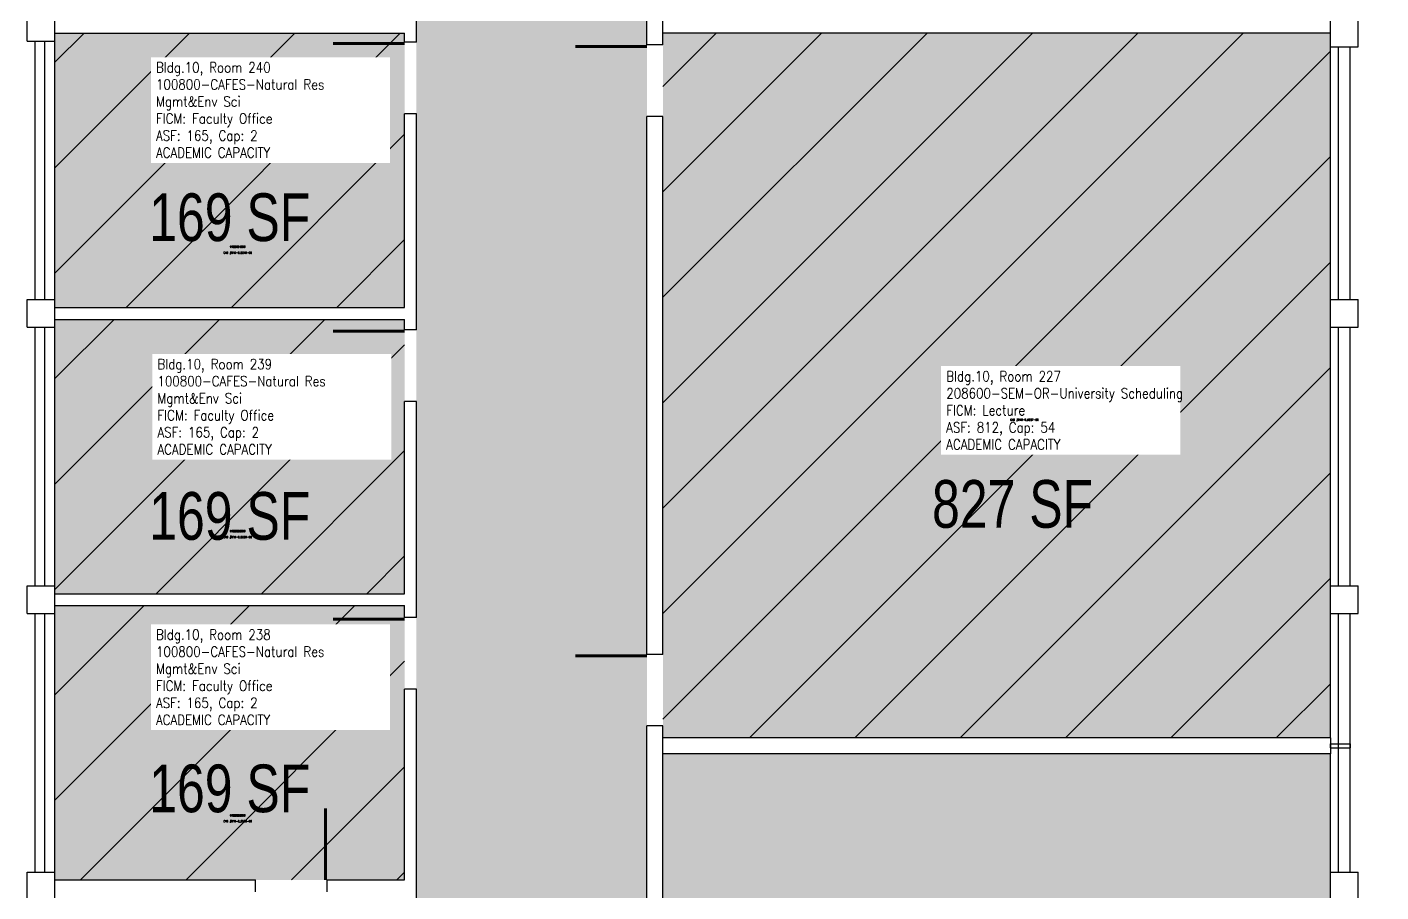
# Model space of a CAD drawing. Header units: inches. Extents: x -43 to 2568, y -133 to 3961.
# Drawn here: x 1 to 682, y 870 to 1305 of the extents above; entities that cross this region are included whole.
import ezdxf
from ezdxf.enums import TextEntityAlignment as Align

# ---------------------------------------------------------------- set-up
doc = ezdxf.new("R2010")
doc.units = ezdxf.units.IN
doc.header["$LTSCALE"] = 0.25
doc.header["$MEASUREMENT"] = 0
for name, color, linetype in [('A-DOOR', 2, 'CONTINUOUS'), ('A-GLAZ', 1, 'CONTINUOUS'), ('A-GLAZ-SILL', 2, 'CONTINUOUS'), ('A-IDEN-CNUM', 7, 'CONTINUOUS'), ('A-IDEN-RNUM', 7, 'CONTINUOUS'), ('A-IDEN-SNUM', 4, 'CONTINUOUS'), ('A-IDEN-VNUM', 4, 'CONTINUOUS'), ('A-WALL', 5, 'CONTINUOUS'), ('AREA-TEXT', 3, 'CONTINUOUS'), ('Rooms-Capacity', 4, 'CONTINUOUS'), ('Rooms-Category-Color', 7, 'CONTINUOUS'), ('Rooms-College-Color', 7, 'CONTINUOUS'), ('Rooms-Department-Color', 7, 'CONTINUOUS'), ('Rooms-Division-Color', 7, 'CONTINUOUS'), ('Rooms-Information', 7, 'CONTINUOUS')]:
    doc.layers.add(name, color=color, linetype=linetype)
doc.styles.add('AREA', font='arial.ttf', dxfattribs={"width": 0.75, "height": 24})
doc.styles.add('ROOMSNUMBER', font='txt.shx', dxfattribs={"height": 0.03})
doc.styles.add('ROOMVNUMBER', font='simplex.shx', dxfattribs={"width": 0.85})

msp = doc.modelspace()

# ---------------------------------------------------------------- hatches: boundary and pattern name
at = {"layer": 'Rooms-Capacity'}
h = msp.add_hatch(dxfattribs=at)
h.set_pattern_fill('ANSI31', color=256, scale=300, style=0)
h.paths.add_polyline_path([(191, 1164.49), (191, 1302.49), (15.01, 1302.49), (15.01, 1298.49), (15, 1298.49), (15, 1168.49), (15, 1164.49)])
h = msp.add_hatch(dxfattribs=at)
h.set_pattern_fill('ANSI31', color=256, scale=300, style=0)
h.paths.add_polyline_path([(657, 947.98), (657, 1010.49), (657, 1024.49), (657, 1154.49), (657, 1168.49), (657, 1295.49), (657, 1302.49), (321.04, 1302.49), (321.04, 947.98)])
h = msp.add_hatch(dxfattribs=at)
h.set_pattern_fill('ANSI31', color=256, scale=300, style=0)
h.paths.add_polyline_path([(191, 1020.49), (191, 1158.49), (15, 1158.49), (15, 1154.49), (15, 1154.49), (15, 1024.49), (15, 1024.49), (15, 1020.49)])
h = msp.add_hatch(dxfattribs=at)
h.set_pattern_fill('ANSI31', color=256, scale=300, style=0)
h.paths.add_polyline_path([(191, 1014.49), (15, 1014.49), (15, 1010.49), (15, 1010.49), (15, 880.49), (15, 880.49), (15, 876.49), (191, 876.49)])
at = {"layer": 'Rooms-Category-Color', "true_color": 0xadadad}
for points in [[(313, 1578.49), (313, 1957.49), (313, 2642.54), (313, 3298.54), (333, 3298.54), (333, 3434.5), (449, 3434.5), (525, 3434.5), (766, 3434.5), (1809, 3434.5), (1809, 3440.5), (1825.01, 3440.5), (1825.01, 3434.5), (2098.16, 3434.5), (2098.16, 3446.5), (2332.2, 3446.5), (2332.2, 3566.5), (1417.04, 3566.5), (1417.04, 3588.5), (1395.04, 3588.5), (1395.04, 3566.5), (1160.08, 3566.5), (693.04, 3566.5), (248.04, 3566.5), (248.04, 3711.46), (197, 3711.46), (197, 3042.51), (183, 3042.51), (183, 3020.5), (197, 3020.5), (197, 2774.46), (197, 2774.46), (197, 2465.59), (197, 2321.74), (197, 2177.59), (197, 2033.59), (197, 1926.34), (197, 1308.49), (197, 865.24), (197, 720.52), (197, 575.77), (197, 432.49), (197, 289.24), (197, 151), (197, 83.02), (197, 6), (313, 6), (313, 738.49)], [(657, 732.49), (657, 736.49), (657, 866.49), (657, 880.49), (657, 939.99), (321.04, 939.99), (321.04, 738.49), (321.04, 732.49)]]:
    msp.add_hatch(color=253, dxfattribs=at).paths.add_polyline_path(points)
at = {"layer": 'Rooms-Category-Color', "true_color": 0xfa9ba3}
for points in [[(191, 1164.49), (191, 1302.49), (15.01, 1302.49), (15.01, 1298.49), (15, 1298.49), (15, 1168.49), (15, 1164.49)], [(191, 1020.49), (191, 1158.49), (15, 1158.49), (15, 1154.49), (15, 1154.49), (15, 1024.49), (15, 1024.49), (15, 1020.49)], [(191, 1014.49), (15, 1014.49), (15, 1010.49), (15, 1010.49), (15, 880.49), (15, 880.49), (15, 876.49), (191, 876.49)]]:
    msp.add_hatch(color=241, dxfattribs=at).paths.add_polyline_path(points)
at = {"layer": 'Rooms-Category-Color', "true_color": 0xffff64}
msp.add_hatch(color=51, dxfattribs=at).paths.add_polyline_path([(657, 947.98), (657, 1010.49), (657, 1024.49), (657, 1154.49), (657, 1168.49), (657, 1295.49), (657, 1302.49), (321.04, 1302.49), (321.04, 947.98)])
at = {"layer": 'Rooms-College-Color', "true_color": 0xadadad}
for points in [[(313, 1578.49), (313, 1957.49), (313, 2642.54), (313, 3298.54), (333, 3298.54), (333, 3434.5), (449, 3434.5), (525, 3434.5), (766, 3434.5), (1809, 3434.5), (1809, 3440.5), (1825.01, 3440.5), (1825.01, 3434.5), (2098.16, 3434.5), (2098.16, 3446.5), (2332.2, 3446.5), (2332.2, 3566.5), (1417.04, 3566.5), (1417.04, 3588.5), (1395.04, 3588.5), (1395.04, 3566.5), (1160.08, 3566.5), (693.04, 3566.5), (248.04, 3566.5), (248.04, 3711.46), (197, 3711.46), (197, 3042.51), (183, 3042.51), (183, 3020.5), (197, 3020.5), (197, 2774.46), (197, 2774.46), (197, 2465.59), (197, 2321.74), (197, 2177.59), (197, 2033.59), (197, 1926.34), (197, 1308.49), (197, 865.24), (197, 720.52), (197, 575.77), (197, 432.49), (197, 289.24), (197, 151), (197, 83.02), (197, 6), (313, 6), (313, 738.49)], [(657, 732.49), (657, 736.49), (657, 866.49), (657, 880.49), (657, 939.99), (321.04, 939.99), (321.04, 738.49), (321.04, 732.49)]]:
    msp.add_hatch(color=253, dxfattribs=at).paths.add_polyline_path(points)
at = {"layer": 'Rooms-College-Color', "true_color": 0xe3c5e1}
for points in [[(191, 1164.49), (191, 1302.49), (15.01, 1302.49), (15.01, 1298.49), (15, 1298.49), (15, 1168.49), (15, 1164.49)], [(191, 1020.49), (191, 1158.49), (15, 1158.49), (15, 1154.49), (15, 1154.49), (15, 1024.49), (15, 1024.49), (15, 1020.49)], [(191, 1014.49), (15, 1014.49), (15, 1010.49), (15, 1010.49), (15, 880.49), (15, 880.49), (15, 876.49), (191, 876.49)]]:
    msp.add_hatch(color=254, dxfattribs=at).paths.add_polyline_path(points)
at = {"layer": 'Rooms-College-Color', "true_color": 0xffff64}
msp.add_hatch(color=51, dxfattribs=at).paths.add_polyline_path([(657, 947.98), (657, 1010.49), (657, 1024.49), (657, 1154.49), (657, 1168.49), (657, 1295.49), (657, 1302.49), (321.04, 1302.49), (321.04, 947.98)])
at = {"layer": 'Rooms-Department-Color', "true_color": 0xacacac}
for points in [[(313, 1578.49), (313, 1957.49), (313, 2642.54), (313, 3298.54), (333, 3298.54), (333, 3434.5), (449, 3434.5), (525, 3434.5), (766, 3434.5), (1809, 3434.5), (1809, 3440.5), (1825.01, 3440.5), (1825.01, 3434.5), (2098.16, 3434.5), (2098.16, 3446.5), (2332.2, 3446.5), (2332.2, 3566.5), (1417.04, 3566.5), (1417.04, 3588.5), (1395.04, 3588.5), (1395.04, 3566.5), (1160.08, 3566.5), (693.04, 3566.5), (248.04, 3566.5), (248.04, 3711.46), (197, 3711.46), (197, 3042.51), (183, 3042.51), (183, 3020.5), (197, 3020.5), (197, 2774.46), (197, 2774.46), (197, 2465.59), (197, 2321.74), (197, 2177.59), (197, 2033.59), (197, 1926.34), (197, 1308.49), (197, 865.24), (197, 720.52), (197, 575.77), (197, 432.49), (197, 289.24), (197, 151), (197, 83.02), (197, 6), (313, 6), (313, 738.49)], [(657, 732.49), (657, 736.49), (657, 866.49), (657, 880.49), (657, 939.99), (321.04, 939.99), (321.04, 738.49), (321.04, 732.49)]]:
    msp.add_hatch(color=253, dxfattribs=at).paths.add_polyline_path(points)
at = {"layer": 'Rooms-Department-Color', "true_color": 0xe3c5e1}
for points in [[(191, 1164.49), (191, 1302.49), (15.01, 1302.49), (15.01, 1298.49), (15, 1298.49), (15, 1168.49), (15, 1164.49)], [(191, 1020.49), (191, 1158.49), (15, 1158.49), (15, 1154.49), (15, 1154.49), (15, 1024.49), (15, 1024.49), (15, 1020.49)], [(191, 1014.49), (15, 1014.49), (15, 1010.49), (15, 1010.49), (15, 880.49), (15, 880.49), (15, 876.49), (191, 876.49)]]:
    msp.add_hatch(color=254, dxfattribs=at).paths.add_polyline_path(points)
at = {"layer": 'Rooms-Department-Color', "true_color": 0x003fff}
msp.add_hatch(color=160, dxfattribs=at).paths.add_polyline_path([(657, 947.98), (657, 1010.49), (657, 1024.49), (657, 1154.49), (657, 1168.49), (657, 1295.49), (657, 1302.49), (321.04, 1302.49), (321.04, 947.98)])
at = {"layer": 'Rooms-Division-Color', "true_color": 0xadadad}
for points in [[(313, 1578.49), (313, 1957.49), (313, 2642.54), (313, 3298.54), (333, 3298.54), (333, 3434.5), (449, 3434.5), (525, 3434.5), (766, 3434.5), (1809, 3434.5), (1809, 3440.5), (1825.01, 3440.5), (1825.01, 3434.5), (2098.16, 3434.5), (2098.16, 3446.5), (2332.2, 3446.5), (2332.2, 3566.5), (1417.04, 3566.5), (1417.04, 3588.5), (1395.04, 3588.5), (1395.04, 3566.5), (1160.08, 3566.5), (693.04, 3566.5), (248.04, 3566.5), (248.04, 3711.46), (197, 3711.46), (197, 3042.51), (183, 3042.51), (183, 3020.5), (197, 3020.5), (197, 2774.46), (197, 2774.46), (197, 2465.59), (197, 2321.74), (197, 2177.59), (197, 2033.59), (197, 1926.34), (197, 1308.49), (197, 865.24), (197, 720.52), (197, 575.77), (197, 432.49), (197, 289.24), (197, 151), (197, 83.02), (197, 6), (313, 6), (313, 738.49)], [(657, 732.49), (657, 736.49), (657, 866.49), (657, 880.49), (657, 939.99), (321.04, 939.99), (321.04, 738.49), (321.04, 732.49)]]:
    msp.add_hatch(color=253, dxfattribs=at).paths.add_polyline_path(points)
at = {"layer": 'Rooms-Division-Color', "true_color": 0xe3c5e1}
for points in [[(191, 1164.49), (191, 1302.49), (15.01, 1302.49), (15.01, 1298.49), (15, 1298.49), (15, 1168.49), (15, 1164.49)], [(191, 1020.49), (191, 1158.49), (15, 1158.49), (15, 1154.49), (15, 1154.49), (15, 1024.49), (15, 1024.49), (15, 1020.49)], [(191, 1014.49), (15, 1014.49), (15, 1010.49), (15, 1010.49), (15, 880.49), (15, 880.49), (15, 876.49), (191, 876.49)]]:
    msp.add_hatch(color=254, dxfattribs=at).paths.add_polyline_path(points)
at = {"layer": 'Rooms-Division-Color', "true_color": 0x003fff}
msp.add_hatch(color=160, dxfattribs=at).paths.add_polyline_path([(657, 947.98), (657, 1010.49), (657, 1024.49), (657, 1154.49), (657, 1168.49), (657, 1295.49), (657, 1302.49), (321.04, 1302.49), (321.04, 947.98)])

# ---------------------------------------------------------------- linework, layer by layer
at = {"layer": 'A-DOOR'}
for points in [[(191, 1297.17, 1.5, 1.5, 0), (155, 1297.17, 0, 0, 0), (155, 1297.92, 0, 0, 0.414214), (191, 1261.92, 0, 0, 0.414214)], [(313, 1295.74, 1.5, 1.5, 0), (277, 1295.74, 0, 0, 0), (277, 1296.49, 0, 0, 0.414214), (313, 1260.49, 0, 0, 0.414214)], [(191, 1152.49, 1.5, 1.5, 0), (155, 1152.49, 0, 0, 0), (155, 1153.24, 0, 0, 0.414214), (191, 1117.24, 0, 0, 0.414214)], [(191, 1007.74, 1.5, 1.5, 0), (155, 1007.74, 0, 0, 0), (155, 1008.49, 0, 0, 0.414214), (191, 972.49, 0, 0, 0.414214)], [(313, 989.23, 1.5, 1.5, 0), (277, 989.23, 0, 0, 0), (277, 989.98, 0, 0, 0.414214), (313, 953.98, 0, 0, 0.414214)], [(151.25, 876.49, 1.5, 1.5, 0), (151.25, 912.49, 0, 0, 0), (152, 912.49, 0, 0, 0.414214), (116, 876.49, 0, 0, 0.414214)]]:
    msp.add_lwpolyline(points, format="xyseb", dxfattribs=at)
at = {"layer": 'A-GLAZ'}
for p, q in [((10, 1168.49), (10, 1298.49)), ((661, 1168.49), (661, 1295.49)), ((10, 1024.49), (10, 1154.49)), ((661, 1024.49), (661, 1154.49)), ((10, 880.49), (10, 1010.49)), ((661, 880.49), (661, 1010.49)), ((661, 880.49), (661, 942.99))]:
    msp.add_line(p, q, dxfattribs=at)
at = {"layer": 'A-GLAZ-SILL'}
for p, q in [((5, 1168.49), (5, 1298.49)), ((15, 1168.49), (15, 1298.49)), ((657, 1168.49), (657, 1295.49)), ((667, 1168.49), (667, 1295.49)), ((5, 1024.49), (5, 1154.49)), ((15, 1024.49), (15, 1154.49)), ((657, 1024.49), (657, 1154.49)), ((667, 1024.49), (667, 1154.49)), ((5, 880.49), (5, 1010.49)), ((15, 880.49), (15, 1010.49)), ((657, 947.98), (657, 1010.49)), ((667, 880.49), (667, 1010.49)), ((657, 942.99), (657, 944.99)), ((657, 880.49), (657, 939.99))]:
    msp.add_line(p, q, dxfattribs=at)
at = {"layer": 'A-WALL'}
for p, q in [((1.01, 1298.49), (1.01, 1312.49)), ((15.01, 1298.49), (15.01, 1312.49)), ((197, 1297.92), (197, 1308.49)), ((313, 1296.49), (313, 1309.49)), ((321.04, 1296.49), (321.04, 1309.49)), ((657, 1295.49), (657, 1309.49)), ((671, 1295.49), (671, 1309.49)), ((15, 1302.49), (191, 1302.49)), ((191, 1297.92), (191, 1302.49)), ((657, 1302.49), (321.04, 1302.49)), ((1.01, 1298.49), (15.01, 1298.49)), ((197, 1297.92), (191, 1297.92)), ((321.04, 1296.49), (313, 1296.49)), ((657, 1295.49), (671, 1295.49)), ((191, 1164.49), (191, 1261.92)), ((197, 1261.92), (191, 1261.92)), ((197, 1153.24), (197, 1261.92)), ((321.04, 1260.49), (313, 1260.49)), ((313, 989.98), (313, 1260.49)), ((321.04, 989.98), (321.04, 1260.49)), ((1, 1154.49), (1, 1168.49)), ((1, 1168.49), (15, 1168.49)), ((15, 1154.49), (15, 1168.49)), ((657, 1154.49), (657, 1168.49)), ((657, 1168.49), (671, 1168.49)), ((671, 1154.49), (671, 1168.49)), ((15, 1164.49), (191, 1164.49)), ((15, 1158.49), (191, 1158.49)), ((191, 1153.24), (191, 1158.49)), ((1, 1154.49), (15, 1154.49)), ((197, 1153.24), (191, 1153.24)), ((657, 1154.49), (671, 1154.49)), ((191, 1020.49), (191, 1117.24)), ((197, 1117.24), (191, 1117.24)), ((197, 1008.49), (197, 1117.24)), ((1, 1024.49), (15, 1024.49)), ((1, 1010.49), (1, 1024.49)), ((15, 1010.49), (15, 1024.49)), ((657, 1010.49), (657, 1024.49)), ((657, 1024.49), (671, 1024.49)), ((671, 1010.49), (671, 1024.49)), ((15, 1020.49), (191, 1020.49)), ((1, 1010.49), (15, 1010.49)), ((15, 1014.49), (191, 1014.49)), ((191, 1008.49), (191, 1014.49)), ((657, 1010.49), (671, 1010.49)), ((197, 1008.49), (191, 1008.49)), ((321.04, 989.98), (313, 989.98)), ((191, 876.49), (191, 972.49)), ((197, 972.49), (191, 972.49)), ((197, 865.24), (197, 972.49)), ((321.04, 953.98), (313, 953.98)), ((313, 810.49), (313, 953.98)), ((321.04, 810.49), (321.04, 953.98)), ((657, 947.98), (321.04, 947.98)), ((657, 947.98), (657, 939.99)), ((657, 944.99), (667, 944.99)), ((657, 942.99), (667, 942.99)), ((667, 944.99), (667, 942.99)), ((657, 939.99), (321.04, 939.99)), ((1, 866.49), (1, 880.49)), ((1, 880.49), (15, 880.49)), ((15, 866.49), (15, 880.49)), ((657, 880.49), (671, 880.49)), ((657, 880.49), (671, 880.49)), ((657, 866.49), (657, 880.49)), ((671, 866.49), (671, 880.49)), ((15, 876.49), (116, 876.49)), ((116, 870.49), (116, 876.49)), ((152, 870.49), (152, 876.49)), ((152, 876.49), (191, 876.49))]:
    msp.add_line(p, q, dxfattribs=at)

# ---------------------------------------------------------------- texts
at = {"layer": 'A-IDEN-CNUM', "style": 'ROOMSNUMBER', "width": 0.85}
for s, p in [('CAD #010-0_0240-00', (107, 1192)), ('CAD #010-0_0227-00', (503, 1108)), ('CAD #010-0_0239-00', (107, 1049)), ('CAD #010-0_0238-00', (107, 906))]:
    msp.add_text(s, height=1, dxfattribs=at).set_placement(p, align=Align.MIDDLE_CENTER)
at = {"layer": 'A-IDEN-RNUM', "style": 'ROOMSNUMBER', "width": 0.85}
for s, p in [('0240-00', (107, 1195)), ('0227-00', (503, 1111)), ('0239-00', (107, 1052)), ('0238-00', (107, 909))]:
    msp.add_text(s, height=1, dxfattribs=at).set_placement(p, align=Align.MIDDLE_CENTER)
at = {"layer": 'A-IDEN-SNUM', "style": 'ROOMSNUMBER', "width": 0.85}
for s, p in [('0100024000', (107, 1195)), ('0100022700', (503, 1111)), ('0100023900', (107, 1052)), ('0100023800', (107, 909))]:
    msp.add_text(s, height=1, dxfattribs=at).set_placement(p, align=Align.MIDDLE_CENTER)
at = {"layer": 'A-IDEN-VNUM', "style": 'ROOMVNUMBER', "width": 0.85}
for s, p in [('240', (105.24, 1257.77)), ('239', (105.24, 1108.52)), ('227', (503, 1111)), ('238', (105.24, 972.47))]:
    msp.add_text(s, height=36, dxfattribs=at).set_placement(p, align=Align.MIDDLE_CENTER)
at = {"layer": 'AREA-TEXT', "style": 'AREA', "width": 0.75}
for s, p in [('169 SF', (103, 1209.86)), ('827 SF', (497.02, 1065.65)), ('169 SF', (103, 1059.61)), ('169 SF', (103, 922.56))]:
    msp.add_text(s, height=24, dxfattribs=at).set_placement(p, align=Align.MIDDLE_CENTER)

# ---------------------------------------------------------------- next in the draw order: texts
at = {"layer": 'Rooms-Information', "char_height": 5.14286, "width": 115.2, "attachment_point": 7, "style": 'ROOMVNUMBER', "bg_fill": 3, "box_fill_scale": 1.5, "bg_fill_color": 256, "bg_fill_true_color": 13158600, "bg_fill_transparency": 0}
for s, insert in [('Bldg.10, Room 240^M^J100800-CAFES-Natural Res Mgmt&Env Sci^M^JFICM: Faculty Office^M^JASF: 165, Cap: 2^M^JACADEMIC CAPACITY', (65.89, 1239.77)), ('Bldg.10, Room 239^M^J100800-CAFES-Natural Res Mgmt&Env Sci^M^JFICM: Faculty Office^M^JASF: 165, Cap: 2^M^JACADEMIC CAPACITY', (66.62, 1090.52)), ('Bldg.10, Room 227^M^J208600-SEM-OR-University Scheduling^M^JFICM: Lecture^M^JASF: 812, Cap: 54^M^JACADEMIC CAPACITY', (463.66, 1093)), ('Bldg.10, Room 238^M^J100800-CAFES-Natural Res Mgmt&Env Sci^M^JFICM: Faculty Office^M^JASF: 165, Cap: 2^M^JACADEMIC CAPACITY', (65.89, 954.47))]:
    msp.add_mtext(s, dxfattribs=dict(at, insert=insert))

doc.saveas('drawing.dxf')
